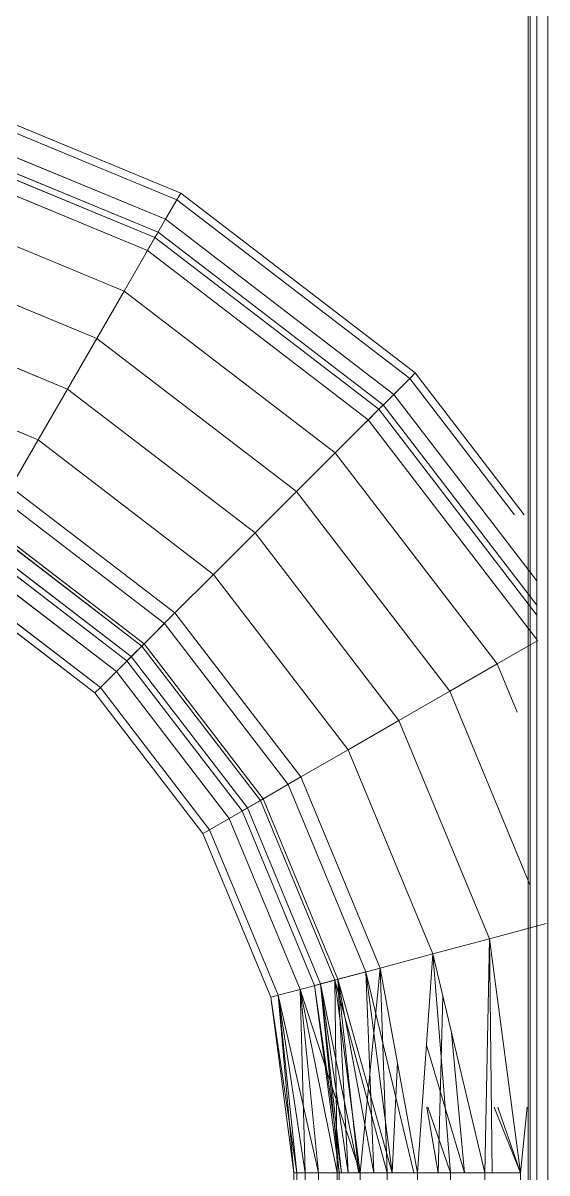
# Model space of a CAD drawing. Header units: centimetres. Extents: x -13689 to 3489, y -437 to 1921.
# Drawn here: x -2967.899 to -2966.742, y 188.8 to 191.341 of the extents above; entities that cross this region are included whole.
import ezdxf

# ---------------------------------------------------------------- set-up
doc = ezdxf.new("R2010")
doc.units = ezdxf.units.CM
doc.layers.add('M-EQPM', color=7, linetype='Continuous', lineweight=9)

# ---------------------------------------------------------------- blocks, each defined once
blk = doc.blocks.new('EQ-05-007 - EQ-05-007_dwg_Agrupar_312-1548994-Sección 3-2')
at = {"layer": 'M-EQPM', "color": 136, "true_color": 0x007f7f}
for p, q in [((-2099.6409, 247.5236), (-2099.6409, 186.8)), ((-2099.6556, 247.4626), (-2099.6556, 186.8)), ((-2099.6605, 247.4), (-2099.6605, 186.8))]:
    blk.add_line(p, q, dxfattribs=at)
at = {"layer": 'M-EQPM', "color": 136, "true_color": 0x007f7f, "flags": 128}
for points in [[(-2099.6169, 186.8), (-2099.6169, 247.5816), (-2099.6409, 247.5236), (-2099.6409, 186.8)], [(-2099.6556, 186.8), (-2099.6556, 247.4626), (-2099.6409, 247.5236), (-2099.6409, 186.8)], [(-2099.6556, 186.8), (-2099.6556, 247.4626), (-2099.6605, 247.4)]]:
    blk.add_lwpolyline(points, dxfattribs=at)
blk = doc.blocks.new('EQ-05-007 - EQ-05-007_dwg_011_ENZUNCHADOR_dwg-1549000-Sección 3-2')
blk.add_blockref('EQ-05-007 - EQ-05-007_dwg_Agrupar_312-1548994-Sección 3-2', (0, 0))
blk = doc.blocks.new('EQ-05-007 - EQ-05-007_dwg-1548992-Sección 3-2')
blk.add_blockref('EQ-05-007 - EQ-05-007_dwg_011_ENZUNCHADOR_dwg-1549000-Sección 3-2', (0, 0))
blk = doc.blocks.new('EQ-05-007 - EQ-05-007-1549005-Sección 3-2')
blk.add_blockref('EQ-05-007 - EQ-05-007_dwg-1548992-Sección 3-2', (0, 0))
blk = doc.blocks.new('EQ-05-007 - EQ-05-007_dwg_Agrupar_308-V23-Sección 3-2')
at = {"layer": 'M-EQPM', "color": 136, "true_color": 0x007f7f}
for p, q in [((-2101.0305, 191.2148), (-2100.4275, 190.9651)), ((-2101.0349, 191.1984), (-2100.436, 190.9503)), ((-2101.0349, 191.1984), (-2100.436, 190.9503)), ((-2101.0478, 191.1501), (-2100.461, 190.9071)), ((-2101.0478, 191.1501), (-2100.461, 190.9071)), ((-2101.0599, 191.1051), (-2100.4843, 190.8667)), ((-2101.0599, 191.1051), (-2100.4843, 190.8667)), ((-2101.0563, 191.1182), (-2100.4775, 190.8785)), ((-2101.0684, 191.0734), (-2100.5007, 190.8382)), ((-2101.0952, 190.9733), (-2100.5525, 190.7486)), ((-2101.0952, 190.9733), (-2100.5525, 190.7486)), ((-2101.0952, 190.9733), (-2100.5525, 190.7486)), ((-2100.461, 190.9071), (-2100.436, 190.9503)), ((-2100.436, 190.9503), (-2100.461, 190.9071)), ((-2100.436, 190.9503), (-2100.4275, 190.9651)), ((-2100.4275, 190.9651), (-2100.436, 190.9503)), ((-2100.436, 190.9503), (-2099.9218, 190.5557)), ((-2100.436, 190.9503), (-2099.9218, 190.5557)), ((-2100.4275, 190.9651), (-2099.9097, 190.5678)), ((-2100.5007, 190.8382), (-2100.461, 190.9071)), ((-2100.461, 190.9071), (-2100.5007, 190.8382)), ((-2100.461, 190.9071), (-2099.9571, 190.5204)), ((-2100.461, 190.9071), (-2099.9571, 190.5204)), ((-2100.4843, 190.8667), (-2100.4775, 190.8785)), ((-2100.4775, 190.8785), (-2100.4843, 190.8667)), ((-2100.4775, 190.8785), (-2099.9805, 190.4971)), ((-2101.1264, 190.8569), (-2100.6128, 190.6441)), ((-2100.5043, 190.8321), (-2100.4843, 190.8667)), ((-2100.4843, 190.8667), (-2100.5043, 190.8321)), ((-2100.4843, 190.8667), (-2099.9901, 190.4874)), ((-2100.4843, 190.8667), (-2099.9901, 190.4874)), ((-2100.5525, 190.7486), (-2100.5007, 190.8382)), ((-2100.5007, 190.8382), (-2100.0133, 190.4642)), ((-2100.6128, 190.6441), (-2100.5525, 190.7486)), ((-2100.5525, 190.7486), (-2100.0865, 190.391)), ((-2101.1599, 190.7319), (-2100.6775, 190.5321)), ((-2100.6775, 190.5321), (-2100.6128, 190.6441)), ((-2100.6128, 190.6441), (-2100.1718, 190.3057)), ((-2101.1934, 190.6069), (-2100.7422, 190.42)), ((-2099.9218, 190.5557), (-2099.9097, 190.5678)), ((-2099.9097, 190.5678), (-2099.9218, 190.5557)), ((-2099.9097, 190.5678), (-2099.6693, 190.2544)), ((-2099.9571, 190.5204), (-2099.9218, 190.5557)), ((-2099.9218, 190.5557), (-2099.9571, 190.5204)), ((-2099.9218, 190.5557), (-2099.6906, 190.2544)), ((-2099.9218, 190.5557), (-2099.6906, 190.2544)), ((-2100.7422, 190.42), (-2100.6775, 190.5321)), ((-2100.6775, 190.5321), (-2100.2633, 190.2142)), ((-2100.0133, 190.4642), (-2099.9571, 190.5204)), ((-2099.9571, 190.5204), (-2100.0133, 190.4642)), ((-2099.9571, 190.5204), (-2099.6409, 190.1083)), ((-2099.9571, 190.5204), (-2099.6409, 190.1083)), ((-2099.9901, 190.4874), (-2099.9805, 190.4971)), ((-2099.9805, 190.4971), (-2099.9901, 190.4874)), ((-2099.9805, 190.4971), (-2099.6409, 190.0546)), ((-2100.0865, 190.391), (-2100.0133, 190.4642)), ((-2100.0183, 190.4592), (-2099.9901, 190.4874)), ((-2099.9901, 190.4874), (-2100.0183, 190.4592)), ((-2100.0133, 190.4642), (-2099.6409, 189.9789)), ((-2099.9901, 190.4874), (-2099.6409, 190.0324)), ((-2099.9901, 190.4874), (-2099.6409, 190.0324)), ((-2100.8025, 190.3155), (-2100.7422, 190.42)), ((-2100.7422, 190.42), (-2100.3548, 190.1227)), ((-2100.1718, 190.3057), (-2100.0865, 190.391)), ((-2100.0865, 190.391), (-2099.7289, 189.925)), ((-2100.0865, 190.391), (-2099.7289, 189.925)), ((-2100.0865, 190.391), (-2099.7289, 189.925)), ((-2100.8025, 190.3155), (-2100.4401, 190.0374)), ((-2100.8189, 190.2871), (-2100.4633, 190.0142)), ((-2100.8189, 190.2871), (-2100.4633, 190.0142)), ((-2100.4633, 190.0142), (-2100.8189, 190.2871)), ((-2100.8189, 190.2871), (-2100.4633, 190.0142)), ((-2100.2633, 190.2142), (-2100.1718, 190.3057)), ((-2100.1718, 190.3057), (-2099.8334, 189.8647)), ((-2100.8543, 190.2259), (-2100.5133, 189.9642)), ((-2100.8543, 190.2259), (-2100.5133, 189.9642)), ((-2100.8507, 190.2321), (-2100.5082, 189.9693)), ((-2100.8507, 190.2321), (-2100.5082, 189.9693)), ((-2100.3548, 190.1227), (-2100.2633, 190.2142)), ((-2100.2633, 190.2142), (-2099.9455, 189.8)), ((-2100.2633, 190.2142), (-2099.9455, 189.8)), ((-2100.2633, 190.2142), (-2099.9455, 189.8)), ((-2100.8775, 190.1856), (-2100.5461, 189.9314)), ((-2100.8707, 190.1974), (-2100.5365, 189.941)), ((-2100.8707, 190.1974), (-2100.5365, 189.941)), ((-2100.894, 190.1571), (-2100.5695, 189.908)), ((-2100.894, 190.1571), (-2100.5695, 189.908)), ((-2100.919, 190.1138), (-2100.6048, 189.8727)), ((-2100.919, 190.1138), (-2100.6048, 189.8727)), ((-2100.4401, 190.0374), (-2100.3548, 190.1227)), ((-2100.3548, 190.1227), (-2100.0575, 189.7353)), ((-2100.9275, 190.099), (-2100.6168, 189.8607)), ((-2100.5133, 189.9642), (-2100.4401, 190.0374)), ((-2100.4401, 190.0374), (-2100.5133, 189.9642)), ((-2100.4401, 190.0374), (-2100.162, 189.675)), ((-2100.5082, 189.9693), (-2100.4633, 190.0142)), ((-2100.4633, 190.0142), (-2100.5082, 189.9693)), ((-2100.4633, 190.0142), (-2100.1904, 189.6586)), ((-2100.4633, 190.0142), (-2100.1904, 189.6586)), ((-2100.4633, 190.0142), (-2100.1904, 189.6586)), ((-2100.4633, 190.0142), (-2100.1904, 189.6586)), ((-2100.5695, 189.908), (-2100.5133, 189.9642)), ((-2100.5133, 189.9642), (-2100.5695, 189.908)), ((-2100.5365, 189.941), (-2100.5082, 189.9693)), ((-2100.5082, 189.9693), (-2100.5365, 189.941)), ((-2100.5133, 189.9642), (-2100.2516, 189.6232)), ((-2100.5133, 189.9642), (-2100.2516, 189.6232)), ((-2100.5082, 189.9693), (-2100.2455, 189.6268)), ((-2100.5082, 189.9693), (-2100.2455, 189.6268)), ((-2099.7289, 189.925), (-2099.6393, 189.9768)), ((-2100.5365, 189.941), (-2100.5461, 189.9314)), ((-2100.5461, 189.9314), (-2100.5365, 189.941)), ((-2100.5461, 189.9314), (-2100.2919, 189.6)), ((-2100.5365, 189.941), (-2100.2801, 189.6068)), ((-2100.5365, 189.941), (-2100.2801, 189.6068)), ((-2100.6048, 189.8727), (-2100.5695, 189.908)), ((-2100.5695, 189.908), (-2100.6048, 189.8727)), ((-2100.5695, 189.908), (-2100.3205, 189.5835)), ((-2100.5695, 189.908), (-2100.3205, 189.5835)), ((-2099.8334, 189.8647), (-2099.7289, 189.925)), ((-2099.7289, 189.925), (-2099.6847, 189.8183)), ((-2100.6048, 189.8727), (-2100.6168, 189.8607)), ((-2100.6168, 189.8607), (-2100.6048, 189.8727)), ((-2100.6168, 189.8607), (-2100.3785, 189.55)), ((-2100.6048, 189.8727), (-2100.3637, 189.5585)), ((-2100.6048, 189.8727), (-2100.3637, 189.5585)), ((-2099.9455, 189.8), (-2099.8334, 189.8647)), ((-2099.8334, 189.8647), (-2099.6556, 189.4354)), ((-2100.0575, 189.7353), (-2099.9455, 189.8)), ((-2099.9455, 189.8), (-2099.7457, 189.3176)), ((-2100.162, 189.675), (-2100.0575, 189.7353)), ((-2100.0575, 189.7353), (-2099.8707, 189.2841)), ((-2100.2516, 189.6232), (-2100.162, 189.675)), ((-2100.162, 189.675), (-2100.2516, 189.6232)), ((-2100.2455, 189.6268), (-2100.1904, 189.6586)), ((-2100.1904, 189.6586), (-2100.2455, 189.6268)), ((-2100.1904, 189.6586), (-2100.0189, 189.2444)), ((-2100.1904, 189.6586), (-2100.0189, 189.2444)), ((-2100.0189, 189.2444), (-2100.1904, 189.6586)), ((-2100.1904, 189.6586), (-2100.0189, 189.2444)), ((-2100.162, 189.675), (-2099.9871, 189.2529)), ((-2100.2801, 189.6068), (-2100.2455, 189.6268)), ((-2100.2455, 189.6268), (-2100.2801, 189.6068)), ((-2100.2455, 189.6268), (-2100.0803, 189.228)), ((-2100.2455, 189.6268), (-2100.0803, 189.228)), ((-2100.3205, 189.5835), (-2100.2516, 189.6232)), ((-2100.2516, 189.6232), (-2100.3205, 189.5835)), ((-2100.2919, 189.6), (-2100.2801, 189.6068)), ((-2100.2919, 189.6), (-2100.2801, 189.6068)), ((-2100.2919, 189.6), (-2100.132, 189.2141)), ((-2100.2801, 189.6068), (-2100.1189, 189.2176)), ((-2100.2801, 189.6068), (-2100.1189, 189.2176)), ((-2100.2516, 189.6232), (-2100.0872, 189.2261)), ((-2100.2516, 189.6232), (-2100.0872, 189.2261)), ((-2100.3637, 189.5585), (-2100.3205, 189.5835)), ((-2100.3205, 189.5835), (-2100.3637, 189.5585)), ((-2100.3205, 189.5835), (-2100.1639, 189.2056)), ((-2100.3205, 189.5835), (-2100.1639, 189.2056)), ((-2100.3637, 189.5585), (-2100.3785, 189.55)), ((-2100.3785, 189.55), (-2100.3637, 189.5585)), ((-2100.3785, 189.55), (-2100.2286, 189.1882)), ((-2100.3637, 189.5585), (-2100.2122, 189.1926)), ((-2100.3637, 189.5585), (-2100.2122, 189.1926)), ((-2099.7457, 189.3176), (-2099.6207, 189.3511)), ((-2099.7457, 189.3176), (-2099.6207, 189.3511)), ((-2099.8707, 189.2841), (-2099.7457, 189.3176)), ((-2099.7557, 188.8), (-2099.7457, 189.3176)), ((-2099.7401, 188.8), (-2099.7457, 189.3176)), ((-2099.6775, 188.8), (-2099.7457, 189.3176)), ((-2099.7457, 189.3176), (-2099.7401, 188.8)), ((-2099.7457, 189.3176), (-2099.7401, 188.8)), ((-2099.6775, 188.8), (-2099.7457, 189.3176)), ((-2099.9871, 189.2529), (-2099.8707, 189.2841)), ((-2099.9045, 188.8), (-2099.8707, 189.2841)), ((-2099.832, 188.8), (-2099.8707, 189.2841)), ((-2099.832, 188.8), (-2099.8707, 189.2841)), ((-2099.7557, 188.8), (-2099.8707, 189.2841)), ((-2099.832, 188.8), (-2099.8707, 189.2841)), ((-2099.832, 188.8), (-2099.8707, 189.2841)), ((-2100.0872, 189.2261), (-2099.9871, 189.2529)), ((-2099.9871, 189.2529), (-2100.0872, 189.2261)), ((-2100.0803, 189.228), (-2100.0189, 189.2444)), ((-2100.0189, 189.2444), (-2100.0803, 189.228)), ((-2100.0311, 188.8), (-2099.9871, 189.2529)), ((-2099.9126, 188.8), (-2100.0189, 189.2444)), ((-2099.9603, 188.8), (-2100.0189, 189.2444)), ((-2100.0011, 188.8), (-2100.0189, 189.2444)), ((-2099.9603, 188.8), (-2100.0189, 189.2444)), ((-2100.0189, 189.2444), (-2099.9603, 188.8)), ((-2099.9126, 188.8), (-2100.0189, 189.2444)), ((-2099.9714, 188.8), (-2099.9871, 189.2529)), ((-2099.9714, 188.8), (-2099.9871, 189.2529)), ((-2099.9045, 188.8), (-2099.9871, 189.2529)), ((-2099.9871, 189.2529), (-2099.9714, 188.8)), ((-2099.9871, 189.2529), (-2099.9714, 188.8)), ((-2100.1639, 189.2056), (-2100.0872, 189.2261)), ((-2100.0872, 189.2261), (-2100.1639, 189.2056)), ((-2100.1189, 189.2176), (-2100.0803, 189.228)), ((-2100.0803, 189.228), (-2100.1189, 189.2176)), ((-2099.9714, 188.8), (-2100.0872, 189.2261)), ((-2100.0311, 188.8), (-2100.0872, 189.2261)), ((-2100.082, 188.8), (-2100.0872, 189.2261)), ((-2100.0311, 188.8), (-2100.0872, 189.2261)), ((-2099.9603, 188.8), (-2100.0803, 189.228)), ((-2100.0011, 188.8), (-2100.0803, 189.228)), ((-2100.0339, 188.8), (-2100.0803, 189.228)), ((-2100.0579, 188.8), (-2100.0803, 189.228)), ((-2100.0339, 188.8), (-2100.0803, 189.228)), ((-2100.0011, 188.8), (-2100.0803, 189.228)), ((-2100.1639, 189.2056), (-2100.2122, 189.1926)), ((-2100.1639, 189.2056), (-2100.2122, 189.1926)), ((-2100.0311, 188.8), (-2100.1639, 189.2056)), ((-2100.082, 188.8), (-2100.1639, 189.2056)), ((-2100.123, 188.8), (-2100.1639, 189.2056)), ((-2100.153, 188.8), (-2100.1639, 189.2056)), ((-2100.123, 188.8), (-2100.1639, 189.2056)), ((-2100.082, 188.8), (-2100.1639, 189.2056)), ((-2100.1189, 189.2176), (-2100.132, 189.2141)), ((-2100.132, 189.2141), (-2100.1189, 189.2176)), ((-2100.0775, 188.8), (-2100.132, 189.2141)), ((-2100.0726, 188.8), (-2100.132, 189.2141)), ((-2100.0775, 188.8), (-2100.132, 189.2141)), ((-2100.0339, 188.8), (-2100.1189, 189.2176)), ((-2100.0579, 188.8), (-2100.1189, 189.2176)), ((-2100.0726, 188.8), (-2100.1189, 189.2176)), ((-2100.0775, 188.8), (-2100.1189, 189.2176)), ((-2100.0579, 188.8), (-2100.1189, 189.2176)), ((-2100.0726, 188.8), (-2100.1189, 189.2176)), ((-2100.1189, 189.2176), (-2100.0726, 188.8)), ((-2100.2122, 189.1926), (-2100.2286, 189.1882)), ((-2100.2286, 189.1882), (-2100.2122, 189.1926)), ((-2100.1774, 188.8), (-2100.2286, 189.1882)), ((-2100.1714, 188.8), (-2100.2286, 189.1882)), ((-2100.2286, 189.1882), (-2100.1774, 188.8)), ((-2100.123, 188.8), (-2100.2122, 189.1926)), ((-2100.153, 188.8), (-2100.2122, 189.1926)), ((-2100.1714, 188.8), (-2100.2122, 189.1926)), ((-2100.1774, 188.8), (-2100.2122, 189.1926)), ((-2100.1714, 188.8), (-2100.2122, 189.1926)), ((-2100.153, 188.8), (-2100.2122, 189.1926)), ((-2099.8591, 188.8), (-2099.8484, 189.1904)), ((-2099.8591, 188.8), (-2099.8484, 189.1904)), ((-2099.8591, 188.8), (-2099.8484, 189.1904)), ((-2099.8011, 188.8), (-2099.8292, 189.1095)), ((-2099.8011, 188.8), (-2099.8292, 189.1095)), ((-2099.8292, 189.1095), (-2099.8011, 188.8)), ((-2099.8292, 189.1095), (-2099.8011, 188.8)), ((-2099.8292, 189.1095), (-2099.8011, 188.8)), ((-2099.8011, 188.8), (-2099.8292, 189.1095)), ((-2099.8011, 188.8), (-2099.8847, 189.0828)), ((-2099.8847, 189.0828), (-2099.8011, 188.8)), ((-2099.8847, 189.0828), (-2099.8011, 188.8)), ((-2099.9603, 188.8), (-2099.9491, 189.0443)), ((-2099.9603, 188.8), (-2099.9491, 189.0443)), ((-2099.9603, 188.8), (-2099.9491, 189.0443)), ((-2099.8591, 188.8), (-2099.884, 188.9456)), ((-2099.8591, 188.8), (-2099.884, 188.9456)), ((-2099.884, 188.9456), (-2099.8591, 188.8)), ((-2099.884, 188.9456), (-2099.8591, 188.8)), ((-2099.8591, 188.8), (-2099.884, 188.9456)), ((-2099.884, 188.9456), (-2099.8591, 188.8)), ((-2099.832, 188.8), (-2099.8819, 188.9456)), ((-2099.832, 188.8), (-2099.8819, 188.9456)), ((-2099.8819, 188.9456), (-2099.832, 188.8)), ((-2099.6775, 188.8), (-2099.7356, 188.9456)), ((-2099.6775, 188.8), (-2099.7356, 188.9456)), ((-2099.7356, 188.9456), (-2099.6775, 188.8)), ((-2099.6775, 188.8), (-2099.7274, 188.9456)), ((-2099.7274, 188.9456), (-2099.6775, 188.8)), ((-2099.7274, 188.9456), (-2099.6775, 188.8)), ((-2099.6775, 188.8), (-2099.6625, 188.9456)), ((-2099.6775, 188.8), (-2099.6625, 188.9456)), ((-2099.6625, 188.9456), (-2099.6775, 188.8)), ((-2100.1774, 188.8), (-2100.1775, 186.8)), ((-2100.1775, 186.8), (-2100.1714, 188.8)), ((-2100.1714, 186.8), (-2100.1774, 188.8)), ((-2100.1714, 188.8), (-2100.1774, 188.8)), ((-2100.1774, 188.8), (-2100.1714, 188.8)), ((-2100.153, 188.8), (-2100.1714, 188.8)), ((-2100.1714, 186.8), (-2100.1714, 188.8)), ((-2100.1714, 188.8), (-2100.153, 188.8)), ((-2100.1714, 188.8), (-2100.1714, 186.8)), ((-2100.153, 186.8), (-2100.153, 188.8)), ((-2100.153, 188.8), (-2100.123, 188.8)), ((-2100.123, 186.8), (-2100.123, 188.8)), ((-2100.123, 188.8), (-2100.082, 188.8)), ((-2100.082, 186.8), (-2100.082, 188.8)), ((-2100.082, 188.8), (-2100.0311, 188.8)), ((-2100.0775, 188.8), (-2100.0775, 186.8)), ((-2100.0311, 186.8), (-2100.0311, 188.8)), ((-2100.0311, 188.8), (-2099.9714, 188.8)), ((-2099.9714, 188.8), (-2099.9714, 186.8)), ((-2099.9714, 188.8), (-2099.9045, 188.8)), ((-2099.9045, 186.8), (-2099.9045, 188.8)), ((-2099.9045, 188.8), (-2099.832, 188.8)), ((-2099.832, 188.8), (-2099.832, 186.8)), ((-2099.832, 188.8), (-2099.7557, 188.8)), ((-2099.6775, 188.8), (-2099.7557, 188.8)), ((-2099.7557, 188.8), (-2099.7557, 186.8)), ((-2099.6775, 186.8), (-2099.6775, 188.8))]:
    blk.add_line(p, q, dxfattribs=at)
at = {"layer": 'M-EQPM', "color": 136, "true_color": 0x007f7f, "flags": 128}
for points in [[(-2099.6409, 189.9789), (-2100.0133, 190.4642), (-2099.9571, 190.5204), (-2100.461, 190.9071), (-2100.436, 190.9503), (-2101.0349, 191.1984), (-2101.6775, 191.2938), (-2101.6775, 191.2755), (-2104.9105, 191.2755)], [(-2104.9105, 191.2455), (-2101.6775, 191.2455), (-2101.6775, 191.2755), (-2101.0349, 191.1984), (-2101.0478, 191.1501), (-2100.461, 190.9071), (-2100.5007, 190.8382), (-2100.0133, 190.4642), (-2100.0865, 190.391)], [(-2100.0865, 190.391), (-2100.5525, 190.7486), (-2100.5007, 190.8382), (-2101.0684, 191.0734), (-2101.0478, 191.1501), (-2101.6775, 191.2455), (-2101.0349, 191.1984), (-2101.6775, 191.2755), (-2101.6775, 191.2455), (-2104.9105, 191.2455)], [(-2101.6775, 191.2755), (-2101.0349, 191.1984), (-2101.0305, 191.2148), (-2100.4275, 190.9651), (-2100.436, 190.9503), (-2099.9218, 190.5557), (-2099.9571, 190.5204), (-2099.6409, 190.1083)], [(-2099.6906, 190.2544), (-2099.9218, 190.5557), (-2099.9097, 190.5678), (-2100.4275, 190.9651), (-2100.436, 190.9503), (-2101.0349, 191.1984), (-2101.0478, 191.1501), (-2101.6775, 191.2755), (-2101.0478, 191.1501), (-2101.6775, 191.2455)], [(-2104.9105, 191.2045), (-2101.6775, 191.2045), (-2101.6775, 191.2455), (-2101.0478, 191.1501), (-2101.6775, 191.2045), (-2101.6775, 191.2455), (-2101.0349, 191.1984), (-2101.0478, 191.1501), (-2100.461, 190.9071), (-2100.5007, 190.8382), (-2100.0133, 190.4642), (-2100.0865, 190.391)], [(-2101.6775, 191.2455), (-2101.0478, 191.1501), (-2101.0349, 191.1984), (-2100.436, 190.9503), (-2100.4275, 190.9651), (-2099.9097, 190.5678), (-2099.9218, 190.5557), (-2099.6906, 190.2544)], [(-2100.0865, 190.391), (-2100.5525, 190.7486), (-2100.5007, 190.8382), (-2101.0684, 191.0734), (-2101.6775, 191.2045), (-2101.0684, 191.0734), (-2101.0478, 191.1501), (-2101.6775, 191.2045), (-2104.9105, 191.2045)], [(-2099.6693, 190.2544), (-2099.9097, 190.5678), (-2099.9218, 190.5557), (-2100.436, 190.9503), (-2100.461, 190.9071), (-2101.0478, 191.1501), (-2101.6775, 191.2045)], [(-2101.0305, 191.2148), (-2101.0349, 191.1984), (-2100.436, 190.9503), (-2100.461, 190.9071), (-2099.9571, 190.5204), (-2100.0133, 190.4642), (-2099.6409, 189.9789)], [(-2099.6409, 190.1083), (-2099.9571, 190.5204), (-2099.9218, 190.5557), (-2100.436, 190.9503), (-2100.4275, 190.9651), (-2101.0305, 191.2148)], [(-2099.6409, 190.0324), (-2099.9901, 190.4874), (-2099.9805, 190.4971), (-2100.4775, 190.8785), (-2100.4843, 190.8667), (-2101.0599, 191.1051), (-2101.6775, 191.1951), (-2101.0563, 191.1182), (-2101.6775, 191.2)], [(-2101.6775, 191.1951), (-2101.0563, 191.1182), (-2101.0599, 191.1051), (-2101.0563, 191.1182), (-2100.4775, 190.8785), (-2100.4843, 190.8667), (-2099.9901, 190.4874), (-2099.9805, 190.4971), (-2099.6409, 190.0546)], [(-2099.6409, 190.0546), (-2099.9805, 190.4971), (-2099.9901, 190.4874), (-2100.4843, 190.8667), (-2100.4775, 190.8785), (-2101.0563, 191.1182), (-2101.0599, 191.1051), (-2101.6775, 191.1951)], [(-2101.6775, 191.1804), (-2101.0599, 191.1051), (-2100.4843, 190.8667), (-2100.4775, 190.8785), (-2099.9805, 190.4971), (-2099.9901, 190.4874), (-2099.6409, 190.0324)], [(-2101.0684, 191.0734), (-2101.0478, 191.1501), (-2100.461, 190.9071), (-2100.436, 190.9503), (-2099.9218, 190.5557), (-2099.9097, 190.5678), (-2099.6693, 190.2544)], [(-2100.5043, 190.8321), (-2100.4843, 190.8667), (-2101.0599, 191.1051)], [(-2100.5043, 190.8321), (-2100.4843, 190.8667), (-2101.0599, 191.1051)], [(-2099.6906, 190.2544), (-2099.9218, 190.5557), (-2099.9571, 190.5204), (-2100.461, 190.9071), (-2100.5007, 190.8382)], [(-2099.6906, 190.2544), (-2099.9218, 190.5557), (-2099.9571, 190.5204), (-2100.461, 190.9071), (-2100.5007, 190.8382)], [(-2100.6775, 190.5321), (-2100.6128, 190.6441), (-2101.1264, 190.8569)], [(-2100.6775, 190.5321), (-2100.6128, 190.6441), (-2101.1264, 190.8569)], [(-2100.5043, 190.8321), (-2100.4843, 190.8667), (-2099.9901, 190.4874), (-2100.0183, 190.4592)], [(-2100.5043, 190.8321), (-2100.4843, 190.8667), (-2099.9901, 190.4874), (-2100.0183, 190.4592)], [(-2100.5525, 190.7486), (-2100.6128, 190.6441), (-2100.1718, 190.3057), (-2100.2633, 190.2142)], [(-2100.5525, 190.7486), (-2100.6128, 190.6441), (-2100.1718, 190.3057), (-2100.2633, 190.2142)], [(-2103.2917, 190.573), (-2101.6775, 190.573), (-2101.6775, 190.6455), (-2101.1934, 190.6069), (-2101.2246, 190.4904), (-2100.8025, 190.3155), (-2100.8543, 190.2259), (-2100.5133, 189.9642), (-2100.5695, 189.908), (-2100.3205, 189.5835), (-2100.3637, 189.5585), (-2100.2122, 189.1926), (-2100.1639, 189.2056), (-2100.3205, 189.5835), (-2100.2516, 189.6232), (-2100.5133, 189.9642), (-2100.4401, 190.0374), (-2100.8025, 190.3155), (-2100.7422, 190.42), (-2101.1934, 190.6069), (-2101.6775, 190.7218), (-2103.4572, 190.7218)], [(-2101.1599, 190.7319), (-2100.6775, 190.5321), (-2100.7422, 190.42), (-2100.3548, 190.1227), (-2100.4401, 190.0374), (-2100.162, 189.675), (-2100.2516, 189.6232), (-2100.0872, 189.2261), (-2100.1639, 189.2056), (-2100.153, 188.8), (-2100.2122, 189.1926), (-2100.2286, 189.1882), (-2100.3785, 189.55), (-2100.6168, 189.8607), (-2100.6048, 189.8727), (-2100.3637, 189.5585), (-2100.3785, 189.55), (-2100.3637, 189.5585), (-2100.2122, 189.1926), (-2100.1639, 189.2056), (-2100.3205, 189.5835), (-2100.2516, 189.6232), (-2100.5133, 189.9642), (-2100.4401, 190.0374), (-2100.8025, 190.3155), (-2100.7422, 190.42), (-2101.1934, 190.6069)], [(-2101.1599, 190.7319), (-2100.6775, 190.5321), (-2100.7422, 190.42), (-2100.3548, 190.1227), (-2100.4401, 190.0374), (-2100.162, 189.675), (-2100.2516, 189.6232), (-2100.0872, 189.2261), (-2100.1639, 189.2056), (-2100.153, 188.8), (-2100.123, 188.8), (-2100.123, 186.8)], [(-2100.919, 190.1138), (-2100.6048, 189.8727), (-2100.5695, 189.908), (-2100.894, 190.1571)], [(-2100.894, 190.1571), (-2100.5695, 189.908), (-2100.6048, 189.8727), (-2100.6168, 189.8607), (-2100.9275, 190.099)], [(-2100.919, 190.1138), (-2100.6048, 189.8727), (-2100.3637, 189.5585), (-2100.3205, 189.5835), (-2100.5695, 189.908), (-2100.5133, 189.9642), (-2100.8543, 190.2259)], [(-2100.0311, 186.8), (-2100.0311, 188.8), (-2100.0872, 189.2261), (-2100.082, 188.8), (-2100.0872, 189.2261), (-2099.9871, 189.2529), (-2100.162, 189.675), (-2100.0575, 189.7353), (-2100.3548, 190.1227), (-2100.2633, 190.2142), (-2100.6775, 190.5321)], [(-2099.9455, 189.8), (-2100.0575, 189.7353), (-2099.8707, 189.2841), (-2099.9871, 189.2529), (-2100.162, 189.675), (-2100.0575, 189.7353), (-2100.3548, 190.1227), (-2100.2633, 190.2142), (-2100.6775, 190.5321)], [(-2100.0133, 190.4642), (-2099.9571, 190.5204), (-2099.6409, 190.1083)], [(-2100.0133, 190.4642), (-2099.9571, 190.5204), (-2099.6409, 190.1083)], [(-2101.6775, 190.4958), (-2101.2331, 190.4586), (-2100.8189, 190.2871), (-2100.8507, 190.2321), (-2100.5082, 189.9693), (-2100.4633, 190.0142), (-2100.1904, 189.6586), (-2100.2455, 189.6268), (-2100.0803, 189.228), (-2100.0189, 189.2444)], [(-2101.6775, 190.4764), (-2101.2495, 190.3972), (-2101.2331, 190.4586), (-2100.8189, 190.2871), (-2100.8507, 190.2321), (-2100.5082, 189.9693), (-2100.4633, 190.0142), (-2100.1904, 189.6586), (-2100.2455, 189.6268), (-2100.0803, 189.228), (-2100.0011, 188.8)], [(-2099.6409, 190.0324), (-2099.9901, 190.4874), (-2100.0183, 190.4592)], [(-2099.6409, 190.0324), (-2099.9901, 190.4874), (-2100.0183, 190.4592)], [(-2100.0803, 189.228), (-2100.0189, 189.2444), (-2100.1904, 189.6586), (-2100.2455, 189.6268), (-2100.5082, 189.9693), (-2100.4633, 190.0142), (-2100.8189, 190.2871), (-2100.8507, 190.2321), (-2101.2495, 190.3972), (-2101.6775, 190.4436), (-2101.2495, 190.3972), (-2101.6775, 190.4196), (-2101.2599, 190.3586), (-2101.6775, 190.4196)], [(-2099.9603, 188.8), (-2100.0189, 189.2444), (-2100.1904, 189.6586), (-2100.2455, 189.6268), (-2100.5082, 189.9693), (-2100.4633, 190.0142), (-2100.8189, 190.2871), (-2100.8507, 190.2321), (-2101.2495, 190.3972), (-2101.6775, 190.4436)], [(-2101.6775, 190.4247), (-2101.2495, 190.3972), (-2101.2599, 190.3586), (-2100.8707, 190.1974), (-2100.5365, 189.941), (-2100.5461, 189.9314), (-2100.5365, 189.941), (-2100.2801, 189.6068), (-2100.2919, 189.6), (-2100.5461, 189.9314), (-2100.5365, 189.941), (-2100.2801, 189.6068), (-2100.2919, 189.6), (-2100.2801, 189.6068), (-2100.1189, 189.2176), (-2100.0726, 188.8)], [(-2101.6775, 190.4247), (-2101.2599, 190.3586), (-2101.2495, 190.3972), (-2100.8507, 190.2321), (-2100.8707, 190.1974), (-2100.5365, 189.941), (-2100.5082, 189.9693), (-2100.2455, 189.6268), (-2100.2801, 189.6068), (-2100.1189, 189.2176), (-2100.0803, 189.228), (-2100.1189, 189.2176), (-2100.0339, 188.8)], [(-2100.0339, 188.8), (-2100.0803, 189.228), (-2100.2455, 189.6268), (-2100.2801, 189.6068), (-2100.5365, 189.941), (-2100.5082, 189.9693), (-2100.8507, 190.2321), (-2100.8707, 190.1974), (-2101.2599, 190.3586), (-2101.6775, 190.4111)], [(-2100.2919, 189.6), (-2100.132, 189.2141), (-2100.1189, 189.2176), (-2100.2801, 189.6068), (-2100.1189, 189.2176), (-2100.0803, 189.228), (-2100.2455, 189.6268), (-2100.2801, 189.6068), (-2100.5365, 189.941), (-2100.5082, 189.9693), (-2100.2455, 189.6268), (-2100.2801, 189.6068), (-2100.2919, 189.6), (-2100.5461, 189.9314), (-2100.8775, 190.1856)], [(-2100.8507, 190.2321), (-2100.5082, 189.9693), (-2100.5365, 189.941), (-2100.8707, 190.1974), (-2100.5365, 189.941), (-2100.5461, 189.9314), (-2100.8775, 190.1856)], [(-2099.7457, 189.3176), (-2099.9455, 189.8), (-2099.8334, 189.8647), (-2100.1718, 190.3057), (-2100.0865, 190.391)], [(-2099.6207, 189.3511), (-2099.7457, 189.3176), (-2099.9455, 189.8), (-2099.8334, 189.8647), (-2100.1718, 190.3057), (-2100.0865, 190.391)], [(-2100.4401, 190.0374), (-2100.5133, 189.9642), (-2100.8543, 190.2259), (-2100.894, 190.1571), (-2101.2719, 190.3136), (-2101.6775, 190.3309), (-2101.2719, 190.3136), (-2101.2849, 190.2653), (-2101.6775, 190.3309)], [(-2101.6775, 190.3138), (-2101.2849, 190.2653), (-2101.2719, 190.3136), (-2100.894, 190.1571), (-2100.8543, 190.2259), (-2100.5133, 189.9642), (-2100.4401, 190.0374)], [(-2100.162, 189.675), (-2100.2516, 189.6232), (-2100.5133, 189.9642), (-2100.5695, 189.908), (-2100.894, 190.1571), (-2100.919, 190.1138), (-2101.2849, 190.2653), (-2101.6775, 190.3035)], [(-2101.2893, 190.2489), (-2101.2849, 190.2653), (-2100.919, 190.1138), (-2100.894, 190.1571), (-2100.5695, 189.908), (-2100.5133, 189.9642), (-2100.2516, 189.6232), (-2100.162, 189.675)], [(-2099.9871, 189.2529), (-2100.0872, 189.2261), (-2100.2516, 189.6232), (-2100.3205, 189.5835), (-2100.5695, 189.908), (-2100.6048, 189.8727), (-2100.919, 190.1138), (-2100.9275, 190.099), (-2101.2893, 190.2489)], [(-2099.6393, 189.9768), (-2099.7289, 189.925), (-2099.6847, 189.8183)], [(-2099.6847, 189.8183), (-2099.7289, 189.925), (-2099.6393, 189.9768)], [(-2099.7289, 189.925), (-2099.8334, 189.8647), (-2099.6556, 189.4354)], [(-2099.7289, 189.925), (-2099.8334, 189.8647), (-2099.6556, 189.4354)], [(-2099.9455, 189.8), (-2100.0575, 189.7353), (-2099.8707, 189.2841), (-2099.832, 188.8), (-2099.832, 186.8)], [(-2100.0579, 188.8), (-2100.1189, 189.2176), (-2100.132, 189.2141), (-2100.2919, 189.6)], [(-2100.123, 188.8), (-2100.1639, 189.2056), (-2100.2122, 189.1926), (-2100.2286, 189.1882), (-2100.3785, 189.55), (-2100.3637, 189.5585), (-2100.2122, 189.1926), (-2100.153, 188.8)], [(-2099.7557, 186.8), (-2099.7557, 188.8), (-2099.832, 188.8), (-2099.9045, 188.8), (-2099.8707, 189.2841), (-2099.9045, 188.8), (-2099.9871, 189.2529), (-2099.8707, 189.2841), (-2099.7457, 189.3176)], [(-2099.7457, 189.3176), (-2099.8707, 189.2841), (-2099.7557, 188.8), (-2099.832, 188.8), (-2099.8707, 189.2841), (-2099.7557, 188.8)], [(-2099.7557, 188.8), (-2099.6775, 188.8), (-2099.7457, 189.3176)], [(-2099.832, 186.8), (-2099.832, 188.8), (-2099.9045, 188.8), (-2099.9871, 189.2529), (-2099.9714, 188.8), (-2100.0311, 188.8), (-2099.9871, 189.2529), (-2100.0311, 188.8), (-2100.0872, 189.2261), (-2099.9871, 189.2529), (-2099.9714, 188.8)], [(-2099.9714, 188.8), (-2100.0872, 189.2261), (-2099.9871, 189.2529)], [(-2100.0011, 188.8), (-2100.0189, 189.2444), (-2100.0803, 189.228)], [(-2100.0189, 189.2444), (-2100.0803, 189.228), (-2100.0339, 188.8)], [(-2100.0011, 188.8), (-2100.0189, 189.2444), (-2099.9603, 188.8)], [(-2099.9126, 188.8), (-2100.0189, 189.2444), (-2099.9603, 188.8)], [(-2100.0311, 188.8), (-2100.0872, 189.2261), (-2100.1639, 189.2056), (-2100.082, 188.8)], [(-2100.0579, 188.8), (-2100.0803, 189.228), (-2100.1189, 189.2176), (-2100.0579, 188.8)], [(-2100.0311, 188.8), (-2100.0872, 189.2261), (-2099.9714, 188.8)], [(-2100.0579, 188.8), (-2100.0803, 189.228), (-2100.0339, 188.8)], [(-2100.0339, 188.8), (-2100.0803, 189.228), (-2100.0011, 188.8)], [(-2100.0011, 188.8), (-2100.0803, 189.228), (-2099.9603, 188.8)], [(-2100.0011, 188.8), (-2100.0803, 189.228), (-2099.9603, 188.8)], [(-2100.123, 186.8), (-2100.123, 188.8), (-2100.1639, 189.2056), (-2100.082, 188.8), (-2100.123, 188.8), (-2100.1639, 189.2056), (-2100.082, 188.8), (-2100.0311, 188.8), (-2099.9714, 188.8), (-2099.9714, 186.8)], [(-2100.123, 188.8), (-2100.1639, 189.2056), (-2100.082, 188.8)], [(-2100.0579, 188.8), (-2100.1189, 189.2176), (-2100.132, 189.2141), (-2100.1189, 189.2176)], [(-2100.0726, 188.8), (-2100.1189, 189.2176), (-2100.0775, 188.8)], [(-2100.0726, 188.8), (-2100.1189, 189.2176), (-2100.0775, 188.8)], [(-2100.0579, 188.8), (-2100.1189, 189.2176), (-2100.0339, 188.8)], [(-2100.1775, 188.8), (-2100.2286, 189.1882), (-2100.2122, 189.1926), (-2100.1714, 188.8), (-2100.2286, 189.1882), (-2100.1714, 188.8), (-2100.2122, 189.1926), (-2100.153, 188.8)], [(-2100.153, 186.8), (-2100.153, 188.8), (-2100.2122, 189.1926), (-2100.1714, 188.8), (-2100.2122, 189.1926), (-2100.1774, 188.8), (-2100.2122, 189.1926), (-2100.2286, 189.1882), (-2100.1775, 188.8), (-2100.1714, 188.8), (-2100.1714, 186.8)]]:
    blk.add_lwpolyline(points, dxfattribs=at)
for points in [[(-2100.6168, 189.8607), (-2100.6048, 189.8727), (-2100.6168, 189.8607), (-2100.3785, 189.55), (-2100.3637, 189.5585), (-2100.3205, 189.5835), (-2100.1639, 189.2056), (-2100.2122, 189.1926), (-2100.3637, 189.5585), (-2100.6048, 189.8727), (-2100.919, 190.1138), (-2100.9275, 190.099)], [(-2100.6048, 189.8727), (-2100.3637, 189.5585), (-2100.3205, 189.5835), (-2100.1639, 189.2056), (-2100.0872, 189.2261), (-2100.2516, 189.6232), (-2100.3205, 189.5835), (-2100.5695, 189.908)], [(-2099.7457, 189.3176), (-2099.7557, 188.8)], [(-2100.0311, 188.8), (-2100.1639, 189.2056)], [(-2100.0775, 188.8), (-2100.132, 189.2141)], [(-2100.0726, 188.8), (-2100.132, 189.2141)], [(-2100.123, 188.8), (-2100.2122, 189.1926)]]:
    blk.add_lwpolyline(points, close=True, dxfattribs=at)
blk = doc.blocks.new('EQ-05-007 - EQ-05-007_dwg_011_ENZUNCHADOR_dwg-V24-Sección 3-2')
blk.add_blockref('EQ-05-007 - EQ-05-007_dwg_Agrupar_308-V23-Sección 3-2', (0, 0))
blk = doc.blocks.new('EQ-05-007 - EQ-05-007_dwg-V25-Sección 3-2')
blk.add_blockref('EQ-05-007 - EQ-05-007_dwg_011_ENZUNCHADOR_dwg-V24-Sección 3-2', (0, 0))
blk = doc.blocks.new('EQ-05-007 - EQ-05-007-V26-Sección 3-2')
blk.add_blockref('EQ-05-007 - EQ-05-007_dwg-V25-Sección 3-2', (0, 0))
blk = doc.blocks.new('PQ_RVR_MEP-01_ZZ_ZZ_MO_T_A_rvt-2-Sección 3-2')
at = {"layer": 'M-EQPM', "lineweight": 9}
for name in ['EQ-05-007 - EQ-05-007-1549005-Sección 3-2', 'EQ-05-007 - EQ-05-007-V26-Sección 3-2']:
    blk.add_blockref(name, (0, 0), dxfattribs=at)

msp = doc.modelspace()

# ---------------------------------------------------------------- block references
at = {"lineweight": 5}
msp.add_blockref('PQ_RVR_MEP-01_ZZ_ZZ_MO_T_A_rvt-2-Sección 3-2', (-867.1233, 0), dxfattribs=at)

doc.saveas('drawing.dxf')
